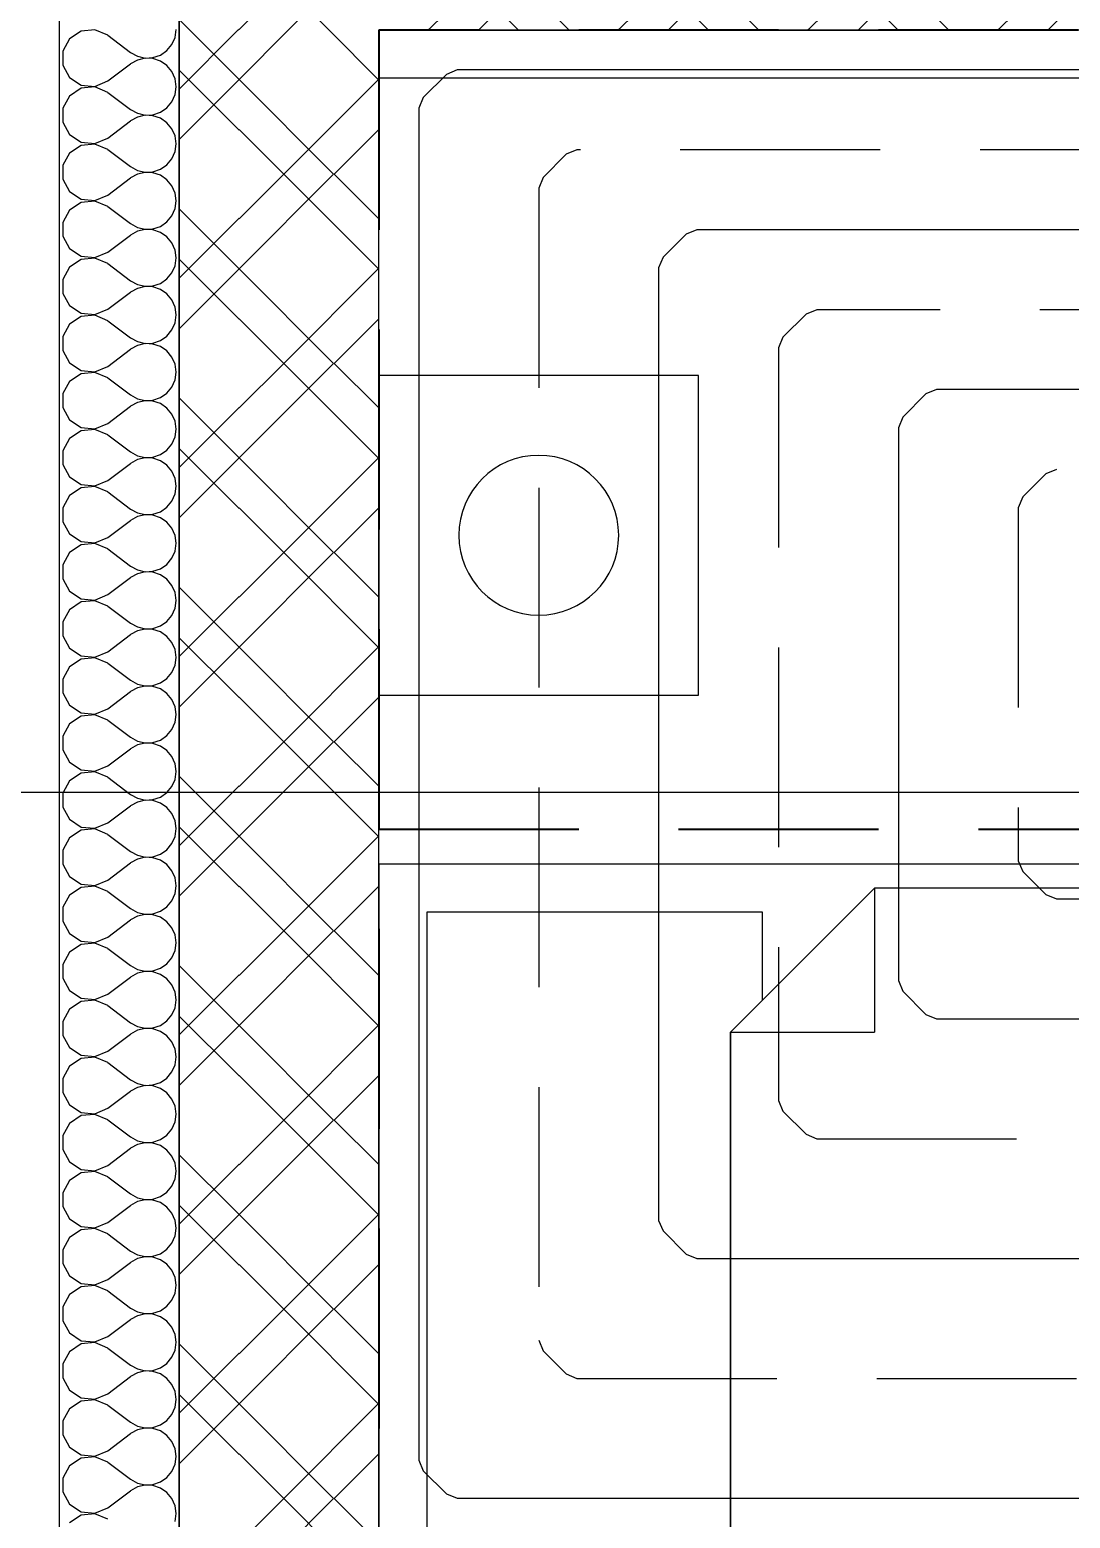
# Model space of a CAD drawing. Header units: millimetres. Extents: x 1046 to 74297, y -4150 to 54562.
# Drawn here: x 11103 to 12405, y 8792 to 10655 of the extents above; entities that cross this region are included whole.
import ezdxf

# ---------------------------------------------------------------- set-up
doc = ezdxf.new("R2010")
doc.units = ezdxf.units.MM
doc.linetypes.add('DASH', pattern=[75, 50, -25])
for name, color, linetype in [('Interiér - nábytok', 252, 'Continuous'), ('Konstrukce – Dělicí čáry vrstev', 252, 'Continuous'), ('Konštrukcie - vodorovné nosné', 252, 'Continuous'), ('Konštrukcie - zvislé nosné', 252, 'Continuous'), ('OKRAJOV__DILAT_CIA_PDL', 2, 'Continuous'), ('OKRAJOV__Z_NY_', 7, 'Continuous'), ('PODLAHOVKA', 7, 'Continuous'), ('TABU_KY', 7, 'Continuous'), ('Výplně – Řezové', 252, 'Continuous')]:
    doc.layers.add(name, color=color, linetype=linetype)

# ---------------------------------------------------------------- blocks, each defined once
blk = doc.blocks.new('Žaluzie 27[1]_1', base_point=(56248, 553547))
at = {"layer": 'Interiér - nábytok', "flags": 128}
blk.add_lwpolyline([(56248, 553547), (56248, 550547), (231498, 550547), (231498, 553547)], close=True, dxfattribs=at)
blk = doc.blocks.new('Deska_26_1', base_point=(43748, 187047))
at = {"layer": 'Konštrukcie - vodorovné nosné', "flags": 128}
blk.add_lwpolyline([(43748, 187047), (43748, 566047), (561248, 566047), (561248, 1028547), (831248, 1028547), (831248, 137047), (623748, 137047), (623748, 187047), (507824, 187047)], close=True, dxfattribs=at)
blk = doc.blocks.new('Rozložení postele 27[9]_1', base_point=(56248, 456342))
at = {"layer": 'Interiér - nábytok'}
for p, q in [((76248, 531928), (56248, 531928)), ((56248, 531928), (56248, 511928)), ((76248, 511928), (76248, 531928)), ((56248, 511928), (76248, 511928)), ((156248, 501342), (56248, 501342)), ((56248, 501342), (56248, 411342)), ((87248, 499842), (78248, 490842)), ((154748, 499842), (87248, 499842)), ((87248, 499842), (87248, 490842)), ((78248, 490842), (78248, 456342)), ((78248, 490842), (87248, 490842))]:
    blk.add_line(p, q, dxfattribs=at)
at = {"layer": 'Interiér - nábytok', "flags": 128}
blk.add_lwpolyline([(66248, 526928, 1), (66248, 516928, 1)], format="xyb", close=True, dxfattribs=at)
blk.add_lwpolyline([(78248, 490842), (80248, 492842), (80248, 498342), (59248, 498342), (59248, 459342), (78248, 459342)], close=True, dxfattribs=at)
blk = doc.blocks.new('*X289')
at = {"layer": 'Výplně – Řezové'}
for p, q in [((44208, 573315), (43748, 573068)), ((45078, 573315), (44208, 573315)), ((45844, 572904), (45078, 573315)), ((46326, 572179), (45844, 572904)), ((47013, 572904), (46531, 572179)), ((47779, 573315), (47013, 572904)), ((48649, 573315), (47779, 573315)), ((49416, 572904), (48649, 573315)), ((49897, 572179), (49416, 572904)), ((50584, 572904), (50103, 572179)), ((51351, 573315), (50584, 572904)), ((52221, 573315), (51351, 573315)), ((52987, 572904), (52221, 573315)), ((53469, 572179), (52987, 572904)), ((54156, 572904), (53674, 572179)), ((54922, 573315), (54156, 572904)), ((55792, 573315), (54922, 573315)), ((56559, 572904), (55792, 573315)), ((57040, 572179), (56559, 572904)), ((57727, 572904), (57245, 572179)), ((58494, 573315), (57727, 572904)), ((59363, 573315), (58494, 573315)), ((60130, 572904), (59363, 573315)), ((60612, 572179), (60130, 572904)), ((61298, 572904), (60817, 572179)), ((62065, 573315), (61298, 572904)), ((62935, 573315), (62065, 573315)), ((63702, 572904), (62935, 573315)), ((64183, 572179), (63702, 572904)), ((64870, 572904), (64388, 572179)), ((65637, 573315), (64870, 572904)), ((66506, 573315), (65637, 573315)), ((67273, 572904), (66506, 573315)), ((67755, 572179), (67273, 572904)), ((68441, 572904), (67960, 572179)), ((69208, 573315), (68441, 572904)), ((70078, 573315), (69208, 573315)), ((70844, 572904), (70078, 573315)), ((71326, 572179), (70844, 572904)), ((72013, 572904), (71531, 572179)), ((72779, 573315), (72013, 572904)), ((73649, 573315), (72779, 573315)), ((74416, 572904), (73649, 573315)), ((74897, 572179), (74416, 572904)), ((75584, 572904), (75103, 572179)), ((76351, 573315), (75584, 572904)), ((77221, 573315), (76351, 573315)), ((77987, 572904), (77221, 573315)), ((78469, 572179), (77987, 572904)), ((79156, 572904), (78674, 572179)), ((79922, 573315), (79156, 572904)), ((80792, 573315), (79922, 573315)), ((81559, 572904), (80792, 573315)), ((82040, 572179), (81559, 572904)), ((82727, 572904), (82245, 572179)), ((83494, 573315), (82727, 572904)), ((84363, 573315), (83494, 573315)), ((85130, 572904), (84363, 573315)), ((85612, 572179), (85130, 572904)), ((86298, 572904), (85817, 572179)), ((87065, 573315), (86298, 572904)), ((87935, 573315), (87065, 573315)), ((88702, 572904), (87935, 573315)), ((89183, 572179), (88702, 572904)), ((89870, 572904), (89388, 572179)), ((90637, 573315), (89870, 572904)), ((91506, 573315), (90637, 573315)), ((92273, 572904), (91506, 573315)), ((92755, 572179), (92273, 572904)), ((93441, 572904), (92960, 572179)), ((94208, 573315), (93441, 572904)), ((95078, 573315), (94208, 573315)), ((95844, 572904), (95078, 573315)), ((96326, 572179), (95844, 572904)), ((97013, 572904), (96531, 572179)), ((97779, 573315), (97013, 572904)), ((98649, 573315), (97779, 573315)), ((99416, 572904), (98649, 573315)), ((99498, 572780), (99416, 572904)), ((46408, 571313), (46326, 572179)), ((46531, 572179), (46449, 571313)), ((49980, 571313), (49897, 572179)), ((50103, 572179), (50020, 571313)), ((53551, 571313), (53469, 572179)), ((53674, 572179), (53592, 571313)), ((57122, 571313), (57040, 572179)), ((57245, 572179), (57163, 571313)), ((60694, 571313), (60612, 572179)), ((60817, 572179), (60735, 571313)), ((64265, 571313), (64183, 572179)), ((64388, 572179), (64306, 571313)), ((67837, 571313), (67755, 572179)), ((67960, 572179), (67878, 571313)), ((71408, 571313), (71326, 572179)), ((71531, 572179), (71449, 571313)), ((74980, 571313), (74897, 572179)), ((75103, 572179), (75020, 571313)), ((78551, 571313), (78469, 572179)), ((78674, 572179), (78592, 571313)), ((82122, 571313), (82040, 572179)), ((82245, 572179), (82163, 571313)), ((85694, 571313), (85612, 572179)), ((85817, 572179), (85735, 571313)), ((89265, 571313), (89183, 572179)), ((89388, 572179), (89306, 571313)), ((92837, 571313), (92755, 572179)), ((92960, 572179), (92878, 571313)), ((96408, 571313), (96326, 572179)), ((96531, 572179), (96449, 571313)), ((46071, 570511), (46408, 571313)), ((46449, 571313), (46786, 570511)), ((49643, 570511), (49980, 571313)), ((50020, 571313), (50357, 570511)), ((53214, 570511), (53551, 571313)), ((53592, 571313), (53929, 570511)), ((56786, 570511), (57122, 571313)), ((57163, 571313), (57500, 570511)), ((60357, 570511), (60694, 571313)), ((60735, 571313), (61071, 570511)), ((63929, 570511), (64265, 571313)), ((64306, 571313), (64643, 570511)), ((67500, 570511), (67837, 571313)), ((67878, 571313), (68214, 570511)), ((71071, 570511), (71408, 571313)), ((71449, 571313), (71786, 570511)), ((74643, 570511), (74980, 571313)), ((75020, 571313), (75357, 570511)), ((78214, 570511), (78551, 571313)), ((78592, 571313), (78929, 570511)), ((81786, 570511), (82122, 571313)), ((82163, 571313), (82500, 570511)), ((85357, 570511), (85694, 571313)), ((85735, 571313), (86071, 570511)), ((88929, 570511), (89265, 571313)), ((89306, 571313), (89643, 570511)), ((92500, 570511), (92837, 571313)), ((92878, 571313), (93214, 570511)), ((96071, 570511), (96408, 571313)), ((96449, 571313), (96786, 570511)), ((46071, 570511), (45000, 569083)), ((46786, 570511), (47857, 569083)), ((49643, 570511), (48571, 569083)), ((50357, 570511), (51429, 569083)), ((53214, 570511), (52143, 569083)), ((53929, 570511), (55000, 569083)), ((56786, 570511), (55714, 569083)), ((57500, 570511), (58571, 569083)), ((60357, 570511), (59286, 569083)), ((61071, 570511), (62143, 569083)), ((63929, 570511), (62857, 569083)), ((64643, 570511), (65714, 569083)), ((67500, 570511), (66429, 569083)), ((68214, 570511), (69286, 569083)), ((71071, 570511), (70000, 569083)), ((71786, 570511), (72857, 569083)), ((74643, 570511), (73571, 569083)), ((75357, 570511), (76429, 569083)), ((78214, 570511), (77143, 569083)), ((78929, 570511), (80000, 569083)), ((81786, 570511), (80714, 569083)), ((82500, 570511), (83571, 569083)), ((85357, 570511), (84286, 569083)), ((86071, 570511), (87143, 569083)), ((88929, 570511), (87857, 569083)), ((89643, 570511), (90714, 569083)), ((92500, 570511), (91429, 569083)), ((93214, 570511), (94286, 569083)), ((96071, 570511), (95000, 569083)), ((96786, 570511), (97857, 569083)), ((99498, 570318), (98571, 569083)), ((43748, 569799), (44286, 569083)), ((44524, 568651), (44286, 569083)), ((45000, 569083), (44762, 568651)), ((48096, 568651), (47857, 569083)), ((48571, 569083), (48333, 568651)), ((51667, 568651), (51429, 569083)), ((52143, 569083), (51904, 568651)), ((55238, 568651), (55000, 569083)), ((55714, 569083), (55476, 568651)), ((58810, 568651), (58571, 569083)), ((59286, 569083), (59047, 568651)), ((62381, 568651), (62143, 569083)), ((62857, 569083), (62619, 568651)), ((65953, 568651), (65714, 569083)), ((66429, 569083), (66190, 568651)), ((69524, 568651), (69286, 569083)), ((70000, 569083), (69762, 568651)), ((73096, 568651), (72857, 569083)), ((73571, 569083), (73333, 568651)), ((76667, 568651), (76429, 569083)), ((77143, 569083), (76904, 568651)), ((80238, 568651), (80000, 569083)), ((80714, 569083), (80476, 568651)), ((83810, 568651), (83571, 569083)), ((84286, 569083), (84047, 568651)), ((87381, 568651), (87143, 569083)), ((87857, 569083), (87619, 568651)), ((90953, 568651), (90714, 569083)), ((91429, 569083), (91190, 568651)), ((94524, 568651), (94286, 569083)), ((95000, 569083), (94762, 568651)), ((98096, 568651), (97857, 569083)), ((98571, 569083), (98333, 568651)), ((44636, 568172), (44524, 568651)), ((44612, 567679), (44636, 568172)), ((44762, 568651), (44650, 568172)), ((44650, 568172), (44674, 567679)), ((48207, 568172), (48096, 568651)), ((48183, 567679), (48207, 568172)), ((48333, 568651), (48222, 568172)), ((48222, 568172), (48245, 567679)), ((51778, 568172), (51667, 568651)), ((51755, 567679), (51778, 568172)), ((51904, 568651), (51793, 568172)), ((51793, 568172), (51817, 567679)), ((55350, 568172), (55238, 568651)), ((55326, 567679), (55350, 568172)), ((55476, 568651), (55364, 568172)), ((55364, 568172), (55388, 567679)), ((58921, 568172), (58810, 568651)), ((58897, 567679), (58921, 568172)), ((59047, 568651), (58936, 568172)), ((58936, 568172), (58960, 567679)), ((62493, 568172), (62381, 568651)), ((62469, 567679), (62493, 568172)), ((62619, 568651), (62507, 568172)), ((62507, 568172), (62531, 567679)), ((66064, 568172), (65953, 568651)), ((66040, 567679), (66064, 568172)), ((66190, 568651), (66079, 568172)), ((66079, 568172), (66103, 567679)), ((69636, 568172), (69524, 568651)), ((69612, 567679), (69636, 568172)), ((69762, 568651), (69650, 568172)), ((69650, 568172), (69674, 567679)), ((73207, 568172), (73096, 568651)), ((73183, 567679), (73207, 568172)), ((73333, 568651), (73222, 568172)), ((73222, 568172), (73245, 567679)), ((76778, 568172), (76667, 568651)), ((76755, 567679), (76778, 568172)), ((76904, 568651), (76793, 568172)), ((76793, 568172), (76817, 567679)), ((80350, 568172), (80238, 568651)), ((80326, 567679), (80350, 568172)), ((80476, 568651), (80364, 568172)), ((80364, 568172), (80388, 567679)), ((83921, 568172), (83810, 568651)), ((83897, 567679), (83921, 568172)), ((84047, 568651), (83936, 568172)), ((83936, 568172), (83960, 567679)), ((87493, 568172), (87381, 568651)), ((87469, 567679), (87493, 568172)), ((87619, 568651), (87507, 568172)), ((87507, 568172), (87531, 567679)), ((91064, 568172), (90953, 568651)), ((91040, 567679), (91064, 568172)), ((91190, 568651), (91079, 568172)), ((91079, 568172), (91103, 567679)), ((94636, 568172), (94524, 568651)), ((94612, 567679), (94636, 568172)), ((94762, 568651), (94650, 568172)), ((94650, 568172), (94674, 567679)), ((98207, 568172), (98096, 568651)), ((98183, 567679), (98207, 568172)), ((98333, 568651), (98222, 568172)), ((98222, 568172), (98245, 567679)), ((44454, 567213), (44612, 567679)), ((44674, 567679), (44831, 567213)), ((48026, 567213), (48183, 567679)), ((48245, 567679), (48403, 567213)), ((51597, 567213), (51755, 567679)), ((51817, 567679), (51974, 567213)), ((55169, 567213), (55326, 567679)), ((55388, 567679), (55546, 567213)), ((58740, 567213), (58897, 567679)), ((58960, 567679), (59117, 567213)), ((62311, 567213), (62469, 567679)), ((62531, 567679), (62689, 567213)), ((65883, 567213), (66040, 567679)), ((66103, 567679), (66260, 567213)), ((69454, 567213), (69612, 567679)), ((69674, 567679), (69831, 567213)), ((73026, 567213), (73183, 567679)), ((73245, 567679), (73403, 567213)), ((76597, 567213), (76755, 567679)), ((76817, 567679), (76974, 567213)), ((80169, 567213), (80326, 567679)), ((80388, 567679), (80546, 567213)), ((83740, 567213), (83897, 567679)), ((83960, 567679), (84117, 567213)), ((87311, 567213), (87469, 567679)), ((87531, 567679), (87689, 567213)), ((90883, 567213), (91040, 567679)), ((91103, 567679), (91260, 567213)), ((94454, 567213), (94612, 567679)), ((94674, 567679), (94831, 567213)), ((98026, 567213), (98183, 567679)), ((98245, 567679), (98403, 567213)), ((43748, 566471), (43796, 566492)), ((43796, 566492), (44175, 566807)), ((44175, 566807), (44454, 567213)), ((44831, 567213), (45110, 566807)), ((45110, 566807), (45490, 566492)), ((45490, 566492), (45941, 566293)), ((45941, 566293), (46429, 566225)), ((46429, 566225), (46917, 566293)), ((46917, 566293), (47367, 566492)), ((47367, 566492), (47747, 566807)), ((47747, 566807), (48026, 567213)), ((48403, 567213), (48682, 566807)), ((48682, 566807), (49061, 566492)), ((49061, 566492), (49512, 566293)), ((49512, 566293), (50000, 566225)), ((50000, 566225), (50488, 566293)), ((50488, 566293), (50939, 566492)), ((50939, 566492), (51318, 566807)), ((51318, 566807), (51597, 567213)), ((51974, 567213), (52253, 566807)), ((52253, 566807), (52633, 566492)), ((52633, 566492), (53083, 566293)), ((53083, 566293), (53571, 566225)), ((53571, 566225), (54059, 566293)), ((54059, 566293), (54510, 566492)), ((54510, 566492), (54890, 566807)), ((54890, 566807), (55169, 567213)), ((55546, 567213), (55825, 566807)), ((55825, 566807), (56204, 566492)), ((56204, 566492), (56655, 566293)), ((56655, 566293), (57143, 566225)), ((57143, 566225), (57631, 566293)), ((57631, 566293), (58082, 566492)), ((58082, 566492), (58461, 566807)), ((58461, 566807), (58740, 567213)), ((59117, 567213), (59396, 566807)), ((59396, 566807), (59775, 566492)), ((59775, 566492), (60226, 566293)), ((60226, 566293), (60714, 566225)), ((60714, 566225), (61202, 566293)), ((61202, 566293), (61653, 566492)), ((61653, 566492), (62032, 566807)), ((62032, 566807), (62311, 567213)), ((62689, 567213), (62968, 566807)), ((62968, 566807), (63347, 566492)), ((63347, 566492), (63798, 566293)), ((63798, 566293), (64286, 566225)), ((64286, 566225), (64774, 566293)), ((64774, 566293), (65225, 566492)), ((65225, 566492), (65604, 566807)), ((65604, 566807), (65883, 567213)), ((66260, 567213), (66539, 566807)), ((66539, 566807), (66918, 566492)), ((66918, 566492), (67369, 566293)), ((67369, 566293), (67857, 566225)), ((67857, 566225), (68345, 566293)), ((68345, 566293), (68796, 566492)), ((68796, 566492), (69175, 566807)), ((69175, 566807), (69454, 567213)), ((69831, 567213), (70110, 566807)), ((70110, 566807), (70490, 566492)), ((70490, 566492), (70941, 566293)), ((70941, 566293), (71429, 566225)), ((71429, 566225), (71917, 566293)), ((71917, 566293), (72367, 566492)), ((72367, 566492), (72747, 566807)), ((72747, 566807), (73026, 567213)), ((73403, 567213), (73682, 566807)), ((73682, 566807), (74061, 566492)), ((74061, 566492), (74512, 566293)), ((74512, 566293), (75000, 566225)), ((75000, 566225), (75488, 566293)), ((75488, 566293), (75939, 566492)), ((75939, 566492), (76318, 566807)), ((76318, 566807), (76597, 567213)), ((76974, 567213), (77253, 566807)), ((77253, 566807), (77633, 566492)), ((77633, 566492), (78083, 566293)), ((78083, 566293), (78571, 566225)), ((78571, 566225), (79059, 566293)), ((79059, 566293), (79510, 566492)), ((79510, 566492), (79890, 566807)), ((79890, 566807), (80169, 567213)), ((80546, 567213), (80825, 566807)), ((80825, 566807), (81204, 566492)), ((81204, 566492), (81655, 566293)), ((81655, 566293), (82143, 566225)), ((82143, 566225), (82631, 566293)), ((82631, 566293), (83082, 566492)), ((83082, 566492), (83461, 566807)), ((83461, 566807), (83740, 567213)), ((84117, 567213), (84396, 566807)), ((84396, 566807), (84775, 566492)), ((84775, 566492), (85226, 566293)), ((85226, 566293), (85714, 566225)), ((85714, 566225), (86202, 566293)), ((86202, 566293), (86653, 566492)), ((86653, 566492), (87032, 566807)), ((87032, 566807), (87311, 567213)), ((87689, 567213), (87968, 566807)), ((87968, 566807), (88347, 566492)), ((88347, 566492), (88798, 566293)), ((88798, 566293), (89286, 566225)), ((89286, 566225), (89774, 566293)), ((89774, 566293), (90225, 566492)), ((90225, 566492), (90604, 566807)), ((90604, 566807), (90883, 567213)), ((91260, 567213), (91539, 566807)), ((91539, 566807), (91918, 566492)), ((91918, 566492), (92369, 566293)), ((92369, 566293), (92857, 566225)), ((92857, 566225), (93345, 566293)), ((93345, 566293), (93796, 566492)), ((93796, 566492), (94175, 566807)), ((94175, 566807), (94454, 567213)), ((94831, 567213), (95110, 566807)), ((95110, 566807), (95490, 566492)), ((95490, 566492), (95941, 566293)), ((95941, 566293), (96429, 566225)), ((96429, 566225), (96917, 566293)), ((96917, 566293), (97367, 566492)), ((97367, 566492), (97747, 566807)), ((97747, 566807), (98026, 567213)), ((98403, 567213), (98682, 566807)), ((98682, 566807), (99061, 566492)), ((99061, 566492), (99498, 566300))]:
    blk.add_line(p, q, dxfattribs=at)
blk = doc.blocks.new('*X290')
at = {"layer": 'Výplně – Řezové'}
for p, q in [((56248, 562317), (59375, 565444)), ((56248, 565408), (59375, 562281)), ((59375, 565406), (60016, 566047)), ((59375, 562281), (63141, 566047)), ((62169, 556362), (71250, 565444)), ((64322, 566047), (71250, 559119)), ((67484, 566047), (71250, 562281)), ((71250, 565406), (71891, 566047)), ((71250, 562281), (75016, 566047)), ((74044, 556362), (83125, 565444)), ((76197, 566047), (83125, 559119)), ((79359, 566047), (83125, 562281)), ((83125, 565406), (83766, 566047)), ((83125, 562281), (86891, 566047)), ((85919, 556362), (95000, 565444)), ((88072, 566047), (95000, 559119)), ((91234, 566047), (95000, 562281)), ((95000, 565406), (95641, 566047)), ((95000, 562281), (98766, 566047)), ((56248, 559154), (59375, 562281)), ((56248, 562246), (59375, 559119)), ((59375, 562281), (65294, 556362)), ((65331, 556362), (71250, 562281)), ((71250, 562281), (77169, 556362)), ((77206, 556362), (83125, 562281)), ((83125, 562281), (89044, 556362)), ((89081, 556362), (95000, 562281)), ((95000, 562281), (99498, 557783)), ((59375, 559156), (62169, 556362)), ((71250, 559156), (74044, 556362)), ((83125, 559156), (85919, 556362)), ((95000, 559156), (97794, 556362)), ((97794, 556362), (99498, 558067)), ((59375, 553569), (62169, 556362)), ((62169, 556362), (64984, 553547)), ((62478, 553547), (65294, 556362)), ((65331, 556362), (68147, 553547)), ((71250, 553569), (74044, 556362)), ((74044, 556362), (76859, 553547)), ((74353, 553547), (77169, 556362)), ((77206, 556362), (80022, 553547)), ((83125, 553569), (85919, 556362)), ((85919, 556362), (88734, 553547)), ((86228, 553547), (89044, 556362)), ((89081, 556362), (91897, 553547)), ((95000, 553569), (97794, 556362)), ((97794, 556362), (99498, 554658)), ((98103, 553547), (99498, 554942)), ((56248, 553571), (56272, 553547)), ((59316, 553547), (59375, 553606)), ((71191, 553547), (71250, 553606)), ((83066, 553547), (83125, 553606)), ((94941, 553547), (95000, 553606))]:
    blk.add_line(p, q, dxfattribs=at)
blk = doc.blocks.new('Zeď_32_1', base_point=(99498, 553547))
at = {"layer": 'Konstrukce – Dělicí čáry vrstev'}
for p, q in [((56248, 566047), (43748, 566047)), ((99498, 566047), (56248, 566047))]:
    blk.add_line(p, q, dxfattribs=at)
at = {"layer": 'Konštrukcie - zvislé nosné', "flags": 128}
for points in [[(99498, 573547), (43748, 573547)], [(56248, 553547), (99498, 553547)]]:
    blk.add_lwpolyline(points, dxfattribs=at)
at = {"layer": 'Konštrukcie - zvislé nosné'}
for name in ['*X289', '*X290']:
    blk.add_blockref(name, (0, 0), dxfattribs=at)
blk = doc.blocks.new('*X214')
at = {"layer": 'Výplně – Řezové'}
for p, q in [((37616, 553469), (36891, 552987)), ((38482, 553551), (37616, 553469)), ((39284, 553214), (38482, 553551)), ((43502, 553083), (43570, 553571)), ((36891, 552987), (36480, 552221)), ((39284, 553214), (40712, 552143)), ((42988, 552253), (43303, 552633)), ((43303, 552633), (43502, 553083)), ((36480, 552221), (36480, 551351)), ((39284, 550357), (40712, 551429)), ((40712, 552143), (41144, 551904)), ((41144, 551667), (40712, 551429)), ((41144, 551904), (41623, 551793)), ((41623, 551778), (41144, 551667)), ((41623, 551793), (42116, 551817)), ((42116, 551755), (41623, 551778)), ((42116, 551817), (42582, 551974)), ((42582, 551597), (42116, 551755)), ((42582, 551974), (42988, 552253)), ((42988, 551318), (42582, 551597)), ((36480, 551351), (36891, 550584)), ((36891, 550584), (37616, 550103)), ((43303, 550939), (42988, 551318)), ((43502, 550488), (43303, 550939)), ((43570, 550000), (43502, 550488)), ((37616, 549897), (36891, 549416)), ((37616, 550103), (38482, 550020)), ((38482, 549980), (37616, 549897)), ((38482, 550020), (39284, 550357)), ((39284, 549643), (38482, 549980)), ((39284, 549643), (40712, 548571)), ((43502, 549512), (43570, 550000)), ((36891, 549416), (36480, 548649)), ((36480, 548649), (36480, 547779)), ((42582, 548403), (42988, 548682)), ((42988, 548682), (43303, 549061)), ((43303, 549061), (43502, 549512)), ((36480, 547779), (36891, 547013)), ((39284, 546786), (40712, 547857)), ((40712, 548571), (41144, 548333)), ((41144, 548096), (40712, 547857)), ((41144, 548333), (41623, 548222)), ((41623, 548207), (41144, 548096)), ((41623, 548222), (42116, 548245)), ((42116, 548183), (41623, 548207)), ((42116, 548245), (42582, 548403)), ((42582, 548026), (42116, 548183)), ((42988, 547747), (42582, 548026)), ((43303, 547367), (42988, 547747)), ((36891, 547013), (37616, 546531)), ((38482, 546449), (39284, 546786)), ((43502, 546917), (43303, 547367)), ((43570, 546429), (43502, 546917)), ((36891, 545844), (36480, 545078)), ((37616, 546326), (36891, 545844)), ((37616, 546531), (38482, 546449)), ((38482, 546408), (37616, 546326)), ((39284, 546071), (38482, 546408)), ((39284, 546071), (40712, 545000)), ((43303, 545490), (43502, 545941)), ((43502, 545941), (43570, 546429)), ((36480, 545078), (36480, 544208)), ((40712, 545000), (41144, 544762)), ((42582, 544831), (42988, 545110)), ((42988, 545110), (43303, 545490)), ((36480, 544208), (36891, 543441)), ((39284, 543214), (40712, 544286)), ((41144, 544524), (40712, 544286)), ((41144, 544762), (41623, 544650)), ((41623, 544636), (41144, 544524)), ((41623, 544650), (42116, 544674)), ((42116, 544612), (41623, 544636)), ((42116, 544674), (42582, 544831)), ((42582, 544454), (42116, 544612)), ((42988, 544175), (42582, 544454)), ((43303, 543796), (42988, 544175)), ((36891, 543441), (37616, 542960)), ((38482, 542878), (39284, 543214)), ((43502, 543345), (43303, 543796)), ((43570, 542857), (43502, 543345)), ((36891, 542273), (36480, 541506)), ((37616, 542755), (36891, 542273)), ((37616, 542960), (38482, 542878)), ((38482, 542837), (37616, 542755)), ((39284, 542500), (38482, 542837)), ((39284, 542500), (40712, 541429)), ((43303, 541918), (43502, 542369)), ((43502, 542369), (43570, 542857)), ((36480, 541506), (36480, 540637)), ((40712, 541429), (41144, 541190)), ((41144, 541190), (41623, 541079)), ((42116, 541103), (42582, 541260)), ((42582, 541260), (42988, 541539)), ((42988, 541539), (43303, 541918)), ((36480, 540637), (36891, 539870)), ((39284, 539643), (40712, 540714)), ((41144, 540953), (40712, 540714)), ((41623, 541064), (41144, 540953)), ((41623, 541079), (42116, 541103)), ((42116, 541040), (41623, 541064)), ((42582, 540883), (42116, 541040)), ((42988, 540604), (42582, 540883)), ((43303, 540225), (42988, 540604)), ((43502, 539774), (43303, 540225)), ((36891, 539870), (37616, 539388)), ((37616, 539388), (38482, 539306)), ((38482, 539306), (39284, 539643)), ((43570, 539286), (43502, 539774)), ((43502, 538798), (43570, 539286)), ((36891, 538702), (36480, 537935)), ((37616, 539183), (36891, 538702)), ((38482, 539265), (37616, 539183)), ((39284, 538929), (38482, 539265)), ((39284, 538929), (40712, 537857)), ((42988, 537968), (43303, 538347)), ((43303, 538347), (43502, 538798)), ((36480, 537935), (36480, 537065)), ((40712, 537857), (41144, 537619)), ((41144, 537619), (41623, 537507)), ((41623, 537493), (41144, 537381)), ((41623, 537507), (42116, 537531)), ((42116, 537469), (41623, 537493)), ((42116, 537531), (42582, 537689)), ((42582, 537311), (42116, 537469)), ((42582, 537689), (42988, 537968)), ((36480, 537065), (36891, 536298)), ((39284, 536071), (40712, 537143)), ((41144, 537381), (40712, 537143)), ((42988, 537032), (42582, 537311)), ((43303, 536653), (42988, 537032)), ((43502, 536202), (43303, 536653)), ((36891, 536298), (37616, 535817)), ((37616, 535612), (36891, 535130)), ((37616, 535817), (38482, 535735)), ((38482, 535694), (37616, 535612)), ((38482, 535735), (39284, 536071)), ((39284, 535357), (38482, 535694)), ((43570, 535714), (43502, 536202)), ((43502, 535226), (43570, 535714)), ((36891, 535130), (36480, 534363)), ((39284, 535357), (40712, 534286)), ((42988, 534396), (43303, 534775)), ((43303, 534775), (43502, 535226)), ((36480, 534363), (36480, 533494)), ((40712, 534286), (41144, 534047)), ((41144, 533810), (40712, 533571)), ((41144, 534047), (41623, 533936)), ((41623, 533921), (41144, 533810)), ((41623, 533936), (42116, 533960)), ((42116, 533897), (41623, 533921)), ((42116, 533960), (42582, 534117)), ((42582, 533740), (42116, 533897)), ((42582, 534117), (42988, 534396)), ((42988, 533461), (42582, 533740)), ((36480, 533494), (36891, 532727)), ((39284, 532500), (40712, 533571)), ((43303, 533082), (42988, 533461)), ((43502, 532631), (43303, 533082)), ((36891, 532727), (37616, 532245)), ((37616, 532040), (36891, 531559)), ((37616, 532245), (38482, 532163)), ((38482, 532122), (37616, 532040)), ((38482, 532163), (39284, 532500)), ((39284, 531786), (38482, 532122)), ((43570, 532143), (43502, 532631)), ((43502, 531655), (43570, 532143)), ((36891, 531559), (36480, 530792)), ((39284, 531786), (40712, 530714)), ((42988, 530825), (43303, 531204)), ((43303, 531204), (43502, 531655)), ((36480, 530792), (36480, 529922)), ((39284, 528929), (40712, 530000)), ((40712, 530714), (41144, 530476)), ((41144, 530238), (40712, 530000)), ((41144, 530476), (41623, 530364)), ((41623, 530350), (41144, 530238)), ((41623, 530364), (42116, 530388)), ((42116, 530326), (41623, 530350)), ((42116, 530388), (42582, 530546)), ((42582, 530169), (42116, 530326)), ((42582, 530546), (42988, 530825)), ((42988, 529890), (42582, 530169)), ((36480, 529922), (36891, 529156)), ((36891, 529156), (37616, 528674)), ((43303, 529510), (42988, 529890)), ((43502, 529059), (43303, 529510)), ((43570, 528571), (43502, 529059)), ((37616, 528469), (36891, 527987)), ((37616, 528674), (38482, 528592)), ((38482, 528551), (37616, 528469)), ((38482, 528592), (39284, 528929)), ((39284, 528214), (38482, 528551)), ((39284, 528214), (40712, 527143)), ((43502, 528083), (43570, 528571)), ((36891, 527987), (36480, 527221)), ((36480, 527221), (36480, 526351)), ((42582, 526974), (42988, 527253)), ((42988, 527253), (43303, 527633)), ((43303, 527633), (43502, 528083)), ((36480, 526351), (36891, 525584)), ((39284, 525357), (40712, 526429)), ((40712, 527143), (41144, 526904)), ((41144, 526667), (40712, 526429)), ((41144, 526904), (41623, 526793)), ((41623, 526778), (41144, 526667)), ((41623, 526793), (42116, 526817)), ((42116, 526755), (41623, 526778)), ((42116, 526817), (42582, 526974)), ((42582, 526597), (42116, 526755)), ((42988, 526318), (42582, 526597)), ((43303, 525939), (42988, 526318)), ((36891, 525584), (37616, 525103)), ((38482, 525020), (39284, 525357)), ((43502, 525488), (43303, 525939)), ((43570, 525000), (43502, 525488)), ((36891, 524416), (36480, 523649)), ((37616, 524897), (36891, 524416)), ((37616, 525103), (38482, 525020)), ((38482, 524980), (37616, 524897)), ((39284, 524643), (38482, 524980)), ((39284, 524643), (40712, 523571)), ((43303, 524061), (43502, 524512)), ((43502, 524512), (43570, 525000)), ((36480, 523649), (36480, 522779)), ((40712, 523571), (41144, 523333)), ((42582, 523403), (42988, 523682)), ((42988, 523682), (43303, 524061)), ((36480, 522779), (36891, 522013)), ((39284, 521786), (40712, 522857)), ((41144, 523096), (40712, 522857)), ((41144, 523333), (41623, 523222)), ((41623, 523207), (41144, 523096)), ((41623, 523222), (42116, 523245)), ((42116, 523183), (41623, 523207)), ((42116, 523245), (42582, 523403)), ((42582, 523026), (42116, 523183)), ((42988, 522747), (42582, 523026)), ((43303, 522367), (42988, 522747)), ((36891, 522013), (37616, 521531)), ((38482, 521449), (39284, 521786)), ((43502, 521917), (43303, 522367)), ((43570, 521429), (43502, 521917)), ((36891, 520844), (36480, 520078)), ((37616, 521326), (36891, 520844)), ((37616, 521531), (38482, 521449)), ((38482, 521408), (37616, 521326)), ((39284, 521071), (38482, 521408)), ((39284, 521071), (40712, 520000)), ((43303, 520490), (43502, 520941)), ((43502, 520941), (43570, 521429)), ((36480, 520078), (36480, 519208)), ((40712, 520000), (41144, 519762)), ((41144, 519762), (41623, 519650)), ((42116, 519674), (42582, 519831)), ((42582, 519831), (42988, 520110)), ((42988, 520110), (43303, 520490)), ((36480, 519208), (36891, 518441)), ((39284, 518214), (40712, 519286)), ((41144, 519524), (40712, 519286)), ((41623, 519636), (41144, 519524)), ((41623, 519650), (42116, 519674)), ((42116, 519612), (41623, 519636)), ((42582, 519454), (42116, 519612)), ((42988, 519175), (42582, 519454)), ((43303, 518796), (42988, 519175)), ((43502, 518345), (43303, 518796)), ((36891, 518441), (37616, 517960)), ((37616, 517960), (38482, 517878)), ((38482, 517878), (39284, 518214)), ((43570, 517857), (43502, 518345)), ((43502, 517369), (43570, 517857)), ((36891, 517273), (36480, 516506)), ((37616, 517755), (36891, 517273)), ((38482, 517837), (37616, 517755)), ((39284, 517500), (38482, 517837)), ((39284, 517500), (40712, 516429)), ((43303, 516918), (43502, 517369)), ((36480, 516506), (36480, 515637)), ((40712, 516429), (41144, 516190)), ((41144, 516190), (41623, 516079)), ((41623, 516064), (41144, 515953)), ((41623, 516079), (42116, 516103)), ((42116, 516040), (41623, 516064)), ((42116, 516103), (42582, 516260)), ((42582, 515883), (42116, 516040)), ((42582, 516260), (42988, 516539)), ((42988, 516539), (43303, 516918)), ((36480, 515637), (36891, 514870)), ((39284, 514643), (40712, 515714)), ((41144, 515953), (40712, 515714)), ((42988, 515604), (42582, 515883)), ((43303, 515225), (42988, 515604)), ((43502, 514774), (43303, 515225)), ((36891, 514870), (37616, 514388)), ((37616, 514183), (36891, 513702)), ((37616, 514388), (38482, 514306)), ((38482, 514265), (37616, 514183)), ((38482, 514306), (39284, 514643)), ((39284, 513929), (38482, 514265)), ((43570, 514286), (43502, 514774)), ((43502, 513798), (43570, 514286)), ((36891, 513702), (36480, 512935)), ((39284, 513929), (40712, 512857)), ((42988, 512968), (43303, 513347)), ((43303, 513347), (43502, 513798)), ((36480, 512935), (36480, 512065)), ((40712, 512857), (41144, 512619)), ((41144, 512381), (40712, 512143)), ((41144, 512619), (41623, 512507)), ((41623, 512493), (41144, 512381)), ((41623, 512507), (42116, 512531)), ((42116, 512469), (41623, 512493)), ((42116, 512531), (42582, 512689)), ((42582, 512311), (42116, 512469)), ((42582, 512689), (42988, 512968)), ((42988, 512032), (42582, 512311)), ((36480, 512065), (36891, 511298)), ((39284, 511071), (40712, 512143)), ((43303, 511653), (42988, 512032)), ((43502, 511202), (43303, 511653)), ((36891, 511298), (37616, 510817)), ((37616, 510612), (36891, 510130)), ((37616, 510817), (38482, 510735)), ((38482, 510694), (37616, 510612)), ((38482, 510735), (39284, 511071)), ((39284, 510357), (38482, 510694)), ((43570, 510714), (43502, 511202)), ((43502, 510226), (43570, 510714)), ((36891, 510130), (36480, 509363)), ((39284, 510357), (40712, 509286)), ((42988, 509396), (43303, 509775)), ((43303, 509775), (43502, 510226)), ((36480, 509363), (36480, 508494)), ((39284, 507500), (40712, 508571)), ((40712, 509286), (41144, 509047)), ((41144, 508810), (40712, 508571)), ((41144, 509047), (41623, 508936)), ((41623, 508921), (41144, 508810)), ((41623, 508936), (42116, 508960)), ((42116, 508897), (41623, 508921)), ((42116, 508960), (42582, 509117)), ((42582, 508740), (42116, 508897)), ((42582, 509117), (42988, 509396)), ((42988, 508461), (42582, 508740)), ((36480, 508494), (36891, 507727)), ((36891, 507727), (37616, 507245)), ((43303, 508082), (42988, 508461)), ((43502, 507631), (43303, 508082)), ((43570, 507143), (43502, 507631)), ((37616, 507040), (36891, 506559)), ((37616, 507245), (38482, 507163)), ((38482, 507122), (37616, 507040)), ((38482, 507163), (39284, 507500)), ((39284, 506786), (38482, 507122)), ((39284, 506786), (40712, 505714)), ((43502, 506655), (43570, 507143)), ((36891, 506559), (36480, 505792)), ((36480, 505792), (36480, 504922)), ((42582, 505546), (42988, 505825)), ((42988, 505825), (43303, 506204)), ((43303, 506204), (43502, 506655)), ((36480, 504922), (36891, 504156)), ((39284, 503929), (40712, 505000)), ((40712, 505714), (41144, 505476)), ((41144, 505238), (40712, 505000)), ((41144, 505476), (41623, 505364)), ((41623, 505350), (41144, 505238)), ((41623, 505364), (42116, 505388)), ((42116, 505326), (41623, 505350)), ((42116, 505388), (42582, 505546)), ((42582, 505169), (42116, 505326)), ((42988, 504890), (42582, 505169)), ((43303, 504510), (42988, 504890)), ((36891, 504156), (37616, 503674)), ((38482, 503592), (39284, 503929)), ((43502, 504059), (43303, 504510)), ((43570, 503571), (43502, 504059)), ((36891, 502987), (36480, 502221)), ((37616, 503469), (36891, 502987)), ((37616, 503674), (38482, 503592)), ((38482, 503551), (37616, 503469)), ((39284, 503214), (38482, 503551)), ((39284, 503214), (40712, 502143)), ((43303, 502633), (43502, 503083)), ((43502, 503083), (43570, 503571)), ((36480, 502221), (36480, 501351)), ((40712, 502143), (41144, 501904)), ((42582, 501974), (42988, 502253)), ((42988, 502253), (43303, 502633)), ((36480, 501351), (36891, 500584)), ((39284, 500357), (40712, 501429)), ((41144, 501667), (40712, 501429)), ((41144, 501904), (41623, 501793)), ((41623, 501778), (41144, 501667)), ((41623, 501793), (42116, 501817)), ((42116, 501755), (41623, 501778)), ((42116, 501817), (42582, 501974)), ((42582, 501597), (42116, 501755)), ((42988, 501318), (42582, 501597)), ((43303, 500939), (42988, 501318)), ((36891, 500584), (37616, 500103)), ((38482, 500020), (39284, 500357)), ((43502, 500488), (43303, 500939)), ((43570, 500000), (43502, 500488)), ((36891, 499416), (36480, 498649)), ((37616, 499897), (36891, 499416)), ((37616, 500103), (38482, 500020)), ((38482, 499980), (37616, 499897)), ((39284, 499643), (38482, 499980)), ((39284, 499643), (40712, 498571)), ((43303, 499061), (43502, 499512)), ((43502, 499512), (43570, 500000)), ((36480, 498649), (36480, 497779)), ((40712, 498571), (41144, 498333)), ((41144, 498333), (41623, 498222)), ((42116, 498245), (42582, 498403)), ((42582, 498403), (42988, 498682)), ((42988, 498682), (43303, 499061)), ((36480, 497779), (36891, 497013)), ((39284, 496786), (40712, 497857)), ((41144, 498096), (40712, 497857)), ((41623, 498207), (41144, 498096)), ((41623, 498222), (42116, 498245)), ((42116, 498183), (41623, 498207)), ((42582, 498026), (42116, 498183)), ((42988, 497747), (42582, 498026)), ((43303, 497367), (42988, 497747)), ((43502, 496917), (43303, 497367)), ((36891, 497013), (37616, 496531)), ((37616, 496531), (38482, 496449)), ((38482, 496449), (39284, 496786)), ((43570, 496429), (43502, 496917)), ((36891, 495844), (36480, 495078)), ((37616, 496326), (36891, 495844)), ((38482, 496408), (37616, 496326)), ((39284, 496071), (38482, 496408)), ((39284, 496071), (40712, 495000)), ((43303, 495490), (43502, 495941)), ((43502, 495941), (43570, 496429)), ((36480, 495078), (36480, 494208)), ((40712, 495000), (41144, 494762)), ((41144, 494762), (41623, 494650)), ((41623, 494636), (41144, 494524)), ((41623, 494650), (42116, 494674)), ((42116, 494612), (41623, 494636)), ((42116, 494674), (42582, 494831)), ((42582, 494454), (42116, 494612)), ((42582, 494831), (42988, 495110)), ((42988, 495110), (43303, 495490)), ((36480, 494208), (36891, 493441)), ((39284, 493214), (40712, 494286)), ((41144, 494524), (40712, 494286)), ((42988, 494175), (42582, 494454)), ((43303, 493796), (42988, 494175)), ((43502, 493345), (43303, 493796)), ((36891, 493441), (37616, 492960)), ((37616, 492755), (36891, 492273)), ((37616, 492960), (38482, 492878)), ((38482, 492837), (37616, 492755)), ((38482, 492878), (39284, 493214)), ((39284, 492500), (38482, 492837)), ((43570, 492857), (43502, 493345)), ((43502, 492369), (43570, 492857)), ((36891, 492273), (36480, 491506)), ((39284, 492500), (40712, 491429)), ((42988, 491539), (43303, 491918)), ((43303, 491918), (43502, 492369)), ((36480, 491506), (36480, 490637)), ((40712, 491429), (41144, 491190)), ((41144, 490953), (40712, 490714)), ((41144, 491190), (41623, 491079)), ((41623, 491064), (41144, 490953)), ((41623, 491079), (42116, 491103)), ((42116, 491040), (41623, 491064)), ((42116, 491103), (42582, 491260)), ((42582, 490883), (42116, 491040)), ((42582, 491260), (42988, 491539)), ((42988, 490604), (42582, 490883)), ((36480, 490637), (36891, 489870)), ((39284, 489643), (40712, 490714)), ((43303, 490225), (42988, 490604)), ((43502, 489774), (43303, 490225)), ((36891, 489870), (37616, 489388)), ((37616, 489183), (36891, 488702)), ((37616, 489388), (38482, 489306)), ((38482, 489265), (37616, 489183)), ((38482, 489306), (39284, 489643)), ((39284, 488929), (38482, 489265)), ((43570, 489286), (43502, 489774)), ((43502, 488798), (43570, 489286)), ((36891, 488702), (36480, 487935)), ((39284, 488929), (40712, 487857)), ((42988, 487968), (43303, 488347)), ((43303, 488347), (43502, 488798)), ((36480, 487935), (36480, 487065)), ((39284, 486071), (40712, 487143)), ((40712, 487857), (41144, 487619)), ((41144, 487381), (40712, 487143)), ((41144, 487619), (41623, 487507)), ((41623, 487493), (41144, 487381)), ((41623, 487507), (42116, 487531)), ((42116, 487469), (41623, 487493)), ((42116, 487531), (42582, 487689)), ((42582, 487311), (42116, 487469)), ((42582, 487689), (42988, 487968)), ((42988, 487032), (42582, 487311)), ((36480, 487065), (36891, 486298)), ((36891, 486298), (37616, 485817)), ((43303, 486653), (42988, 487032)), ((43502, 486202), (43303, 486653)), ((43570, 485714), (43502, 486202)), ((37616, 485612), (36891, 485130)), ((37616, 485817), (38482, 485735)), ((38482, 485694), (37616, 485612)), ((38482, 485735), (39284, 486071)), ((39284, 485357), (38482, 485694)), ((39284, 485357), (40712, 484286)), ((43502, 485226), (43570, 485714)), ((36891, 485130), (36480, 484363)), ((36480, 484363), (36480, 483494)), ((42582, 484117), (42988, 484396)), ((42988, 484396), (43303, 484775)), ((43303, 484775), (43502, 485226)), ((36480, 483494), (36891, 482727)), ((39284, 482500), (40712, 483571)), ((40712, 484286), (41144, 484047)), ((41144, 483810), (40712, 483571)), ((41144, 484047), (41623, 483936)), ((41623, 483921), (41144, 483810)), ((41623, 483936), (42116, 483960)), ((42116, 483897), (41623, 483921)), ((42116, 483960), (42582, 484117)), ((42582, 483740), (42116, 483897)), ((42988, 483461), (42582, 483740)), ((43303, 483082), (42988, 483461)), ((36891, 482727), (37616, 482245)), ((38482, 482163), (39284, 482500)), ((43502, 482631), (43303, 483082)), ((43570, 482143), (43502, 482631)), ((36891, 481559), (36480, 480792)), ((37616, 482040), (36891, 481559)), ((37616, 482245), (38482, 482163)), ((38482, 482122), (37616, 482040)), ((39284, 481786), (38482, 482122)), ((39284, 481786), (40712, 480714)), ((43303, 481204), (43502, 481655)), ((43502, 481655), (43570, 482143)), ((36480, 480792), (36480, 479922)), ((40712, 480714), (41144, 480476)), ((42582, 480546), (42988, 480825)), ((42988, 480825), (43303, 481204)), ((36480, 479922), (36891, 479156)), ((39284, 478929), (40712, 480000)), ((41144, 480238), (40712, 480000)), ((41144, 480476), (41623, 480364)), ((41623, 480350), (41144, 480238)), ((41623, 480364), (42116, 480388)), ((42116, 480326), (41623, 480350)), ((42116, 480388), (42582, 480546)), ((42582, 480169), (42116, 480326)), ((42988, 479890), (42582, 480169)), ((43303, 479510), (42988, 479890)), ((36891, 479156), (37616, 478674)), ((38482, 478592), (39284, 478929)), ((43502, 479059), (43303, 479510)), ((43570, 478571), (43502, 479059)), ((36891, 477987), (36480, 477221)), ((37616, 478469), (36891, 477987)), ((37616, 478674), (38482, 478592)), ((38482, 478551), (37616, 478469)), ((39284, 478214), (38482, 478551)), ((39284, 478214), (40712, 477143)), ((43303, 477633), (43502, 478083)), ((43502, 478083), (43570, 478571)), ((36480, 477221), (36480, 476351)), ((40712, 477143), (41144, 476904)), ((41144, 476904), (41623, 476793)), ((42116, 476817), (42582, 476974)), ((42582, 476974), (42988, 477253)), ((42988, 477253), (43303, 477633)), ((36480, 476351), (36891, 475584)), ((39284, 475357), (40712, 476429)), ((41144, 476667), (40712, 476429)), ((41623, 476778), (41144, 476667)), ((41623, 476793), (42116, 476817)), ((42116, 476755), (41623, 476778)), ((42582, 476597), (42116, 476755)), ((42988, 476318), (42582, 476597)), ((43303, 475939), (42988, 476318)), ((36891, 475584), (37616, 475103)), ((37616, 475103), (38482, 475020)), ((38482, 475020), (39284, 475357)), ((43502, 475488), (43303, 475939)), ((43570, 475000), (43502, 475488)), ((36891, 474416), (36480, 473649)), ((37616, 474897), (36891, 474416)), ((38482, 474980), (37616, 474897)), ((39284, 474643), (38482, 474980)), ((39284, 474643), (40712, 473571)), ((43303, 474061), (43502, 474512)), ((43502, 474512), (43570, 475000)), ((36480, 473649), (36480, 472779)), ((40712, 473571), (41144, 473333)), ((41144, 473333), (41623, 473222)), ((41623, 473207), (41144, 473096)), ((41623, 473222), (42116, 473245)), ((42116, 473183), (41623, 473207)), ((42116, 473245), (42582, 473403)), ((42582, 473026), (42116, 473183)), ((42582, 473403), (42988, 473682)), ((42988, 473682), (43303, 474061)), ((36480, 472779), (36891, 472013)), ((39284, 471786), (40712, 472857)), ((41144, 473096), (40712, 472857)), ((42988, 472747), (42582, 473026)), ((43303, 472367), (42988, 472747)), ((43502, 471917), (43303, 472367)), ((36891, 472013), (37616, 471531)), ((37616, 471326), (36891, 470844)), ((37616, 471531), (38482, 471449)), ((38482, 471408), (37616, 471326)), ((38482, 471449), (39284, 471786)), ((39284, 471071), (38482, 471408)), ((43570, 471429), (43502, 471917)), ((43502, 470941), (43570, 471429)), ((36891, 470844), (36480, 470078)), ((39284, 471071), (40712, 470000)), ((42988, 470110), (43303, 470490)), ((43303, 470490), (43502, 470941)), ((36480, 470078), (36480, 469208)), ((40712, 470000), (41144, 469762)), ((41144, 469524), (40712, 469286)), ((41144, 469762), (41623, 469650)), ((41623, 469636), (41144, 469524)), ((41623, 469650), (42116, 469674)), ((42116, 469612), (41623, 469636)), ((42116, 469674), (42582, 469831)), ((42582, 469454), (42116, 469612)), ((42582, 469831), (42988, 470110)), ((42988, 469175), (42582, 469454)), ((36480, 469208), (36891, 468441)), ((39284, 468214), (40712, 469286)), ((43303, 468796), (42988, 469175)), ((43502, 468345), (43303, 468796)), ((36891, 468441), (37616, 467960)), ((37616, 467755), (36891, 467273)), ((37616, 467960), (38482, 467878)), ((38482, 467837), (37616, 467755)), ((38482, 467878), (39284, 468214)), ((39284, 467500), (38482, 467837)), ((43570, 467857), (43502, 468345)), ((43502, 467369), (43570, 467857)), ((36891, 467273), (36480, 466506)), ((39284, 467500), (40712, 466429)), ((42988, 466539), (43303, 466918)), ((43303, 466918), (43502, 467369)), ((36480, 466506), (36480, 465637)), ((39284, 464643), (40712, 465714)), ((40712, 466429), (41144, 466190)), ((41144, 465953), (40712, 465714)), ((41144, 466190), (41623, 466079)), ((41623, 466064), (41144, 465953)), ((41623, 466079), (42116, 466103)), ((42116, 466040), (41623, 466064)), ((42116, 466103), (42582, 466260)), ((42582, 465883), (42116, 466040)), ((42582, 466260), (42988, 466539)), ((42988, 465604), (42582, 465883)), ((36480, 465637), (36891, 464870)), ((36891, 464870), (37616, 464388)), ((43303, 465225), (42988, 465604)), ((43502, 464774), (43303, 465225)), ((43570, 464286), (43502, 464774)), ((37616, 464183), (36891, 463702)), ((37616, 464388), (38482, 464306)), ((38482, 464265), (37616, 464183)), ((38482, 464306), (39284, 464643)), ((39284, 463929), (38482, 464265)), ((39284, 463929), (40712, 462857)), ((43502, 463798), (43570, 464286)), ((36891, 463702), (36480, 462935)), ((36480, 462935), (36480, 462065)), ((42582, 462689), (42988, 462968)), ((42988, 462968), (43303, 463347)), ((43303, 463347), (43502, 463798)), ((36480, 462065), (36891, 461298)), ((39284, 461071), (40712, 462143)), ((40712, 462857), (41144, 462619)), ((41144, 462381), (40712, 462143)), ((41144, 462619), (41623, 462507)), ((41623, 462493), (41144, 462381)), ((41623, 462507), (42116, 462531)), ((42116, 462469), (41623, 462493)), ((42116, 462531), (42582, 462689)), ((42582, 462311), (42116, 462469)), ((42988, 462032), (42582, 462311)), ((43303, 461653), (42988, 462032)), ((36891, 461298), (37616, 460817)), ((38482, 460735), (39284, 461071)), ((43502, 461202), (43303, 461653)), ((43570, 460714), (43502, 461202)), ((37616, 460612), (36891, 460130)), ((37616, 460817), (38482, 460735)), ((38482, 460694), (37616, 460612)), ((39284, 460357), (38482, 460694)), ((43502, 460226), (43570, 460714))]:
    blk.add_line(p, q, dxfattribs=at)
blk = doc.blocks.new('*X216')
at = {"layer": 'Výplně – Řezové'}
for p, q in [((43748, 566033), (47500, 562281)), ((43748, 561692), (45926, 563869)), ((43748, 562871), (47500, 559119)), ((43748, 558529), (47500, 562281)), ((47500, 562281), (47507, 562288)), ((47500, 562281), (53419, 556362)), ((47500, 559156), (50294, 556362)), ((50294, 556362), (51863, 557932)), ((47500, 553569), (50294, 556362)), ((50294, 556362), (53109, 553547)), ((50603, 553547), (53419, 556362)), ((43748, 554196), (44397, 553547)), ((47441, 553547), (47500, 553606))]:
    blk.add_line(p, q, dxfattribs=at)
blk = doc.blocks.new('*X218')
at = {"layer": 'Výplně – Řezové'}
for p, q in [((43748, 549854), (47441, 553547)), ((44397, 553547), (47500, 550444)), ((47500, 550444), (50603, 553547)), ((53109, 553547), (56248, 550408)), ((43748, 551033), (47500, 547281)), ((50294, 544525), (56248, 550479)), ((43748, 546692), (47500, 550444)), ((47500, 550444), (53419, 544525)), ((47500, 547319), (50294, 544525)), ((53456, 544525), (56248, 547317)), ((47500, 541731), (50294, 544525)), ((47500, 538606), (53419, 544525)), ((50294, 544525), (56248, 538571)), ((53456, 544525), (56248, 541733)), ((43748, 542358), (47500, 538606)), ((43748, 538017), (47500, 541769)), ((43748, 539196), (47500, 535444)), ((43748, 534854), (47500, 538606)), ((47500, 538606), (53419, 532688)), ((50294, 532688), (56248, 538642)), ((47500, 535481), (50294, 532688)), ((53456, 532688), (56248, 535479)), ((47500, 529894), (50294, 532688)), ((47500, 526769), (53419, 532688)), ((50294, 532688), (56248, 526733)), ((53456, 532688), (56248, 529896)), ((43748, 530521), (47500, 526769)), ((43748, 526179), (47500, 529931)), ((43748, 527358), (47500, 523606)), ((43748, 523017), (47500, 526769)), ((47500, 526769), (53419, 520850)), ((50294, 520850), (56248, 526804)), ((47500, 523644), (50294, 520850)), ((53456, 520850), (56248, 523642)), ((47500, 518056), (50294, 520850)), ((47500, 514931), (53419, 520850)), ((50294, 520850), (56248, 514896)), ((53456, 520850), (56248, 518058)), ((43748, 518683), (47500, 514931)), ((43748, 514342), (47500, 518094)), ((43748, 515521), (47500, 511769)), ((43748, 511179), (47500, 514931)), ((47500, 514931), (53419, 509013)), ((50294, 509013), (56248, 514967)), ((47500, 511806), (50294, 509013)), ((53456, 509013), (56248, 511804)), ((47500, 506219), (50294, 509013)), ((47500, 503094), (53419, 509013)), ((50294, 509013), (56248, 503058)), ((53456, 509013), (56248, 506221)), ((43748, 506846), (47500, 503094)), ((43748, 502504), (47500, 506256)), ((43748, 503683), (47500, 499931)), ((43748, 499342), (47500, 503094)), ((47500, 503094), (53419, 497175)), ((50294, 497175), (56248, 503129)), ((47500, 499969), (50294, 497175)), ((53456, 497175), (56248, 499967)), ((47500, 494381), (50294, 497175)), ((47500, 491256), (53419, 497175)), ((50294, 497175), (56248, 491221)), ((53456, 497175), (56248, 494383)), ((43748, 495008), (47500, 491256)), ((43748, 490667), (47500, 494419)), ((43748, 491846), (47500, 488094)), ((43748, 487504), (47500, 491256)), ((47500, 491256), (53419, 485338)), ((50294, 485338), (56248, 491292)), ((47500, 488131), (50294, 485338)), ((53456, 485338), (56248, 488129)), ((47500, 482544), (50294, 485338)), ((47500, 479419), (53419, 485338)), ((50294, 485338), (56248, 479383)), ((53456, 485338), (56248, 482546)), ((43748, 483171), (47500, 479419)), ((43748, 478829), (47500, 482581)), ((43748, 480008), (47500, 476256)), ((43748, 475667), (47500, 479419)), ((47500, 479419), (53419, 473500)), ((50294, 473500), (56248, 479454)), ((47500, 476294), (50294, 473500)), ((53456, 473500), (56248, 476292)), ((47500, 470706), (50294, 473500)), ((47500, 467581), (53419, 473500)), ((50294, 473500), (56248, 467546)), ((53456, 473500), (56248, 470708)), ((43748, 471333), (47500, 467581)), ((43748, 466992), (47500, 470744)), ((43748, 468171), (47500, 464419)), ((43748, 463829), (47500, 467581)), ((47500, 467581), (53419, 461662)), ((50294, 461662), (56248, 467617)), ((47500, 464456), (50294, 461662)), ((53456, 461662), (56248, 464454)), ((47500, 458869), (50294, 461662)), ((47500, 455744), (53419, 461662)), ((50294, 461662), (56248, 455708)), ((53456, 461662), (56248, 458871))]:
    blk.add_line(p, q, dxfattribs=at)
blk = doc.blocks.new('A$Ca9295a0e')
at = {"layer": 'Konstrukce – Dělicí čáry vrstev'}
for p, q in [((825, 9593.5), (825, 9343.5)), ((825, 9343.5), (825, 5418.5))]:
    blk.add_line(p, q, dxfattribs=at)
at = {"layer": 'Konštrukcie - zvislé nosné', "flags": 128}
for points in [[(675, 9743.5), (675, 5378.5)], [(1075, 5418.5), (1075, 9343.5)]]:
    blk.add_lwpolyline(points, dxfattribs=at)
at = {"layer": 'Interiér - nábytok', "xscale": 0.02, "yscale": 0.02, "zscale": 0.02}
for name, p in [('Žaluzie 27[1]_1', (1075, 9343.5)), ('Rozložení postele 27[9]_1', (1075, 7399.5))]:
    blk.add_blockref(name, p, dxfattribs=at)
at = {"layer": 'Konštrukcie - vodorovné nosné', "xscale": 0.02, "yscale": 0.02, "zscale": 0.02}
blk.add_blockref('Deska_26_1', (825, 2013.5), dxfattribs=at)
at = {"layer": 'Konštrukcie - zvislé nosné', "xscale": 0.02, "yscale": 0.02, "zscale": 0.02}
for name, p in [('Zeď_32_1', (1940, 9343.5)), ('*X214', (-50, -1727.4)), ('*X216', (-50, -1727.4)), ('*X218', (-50, -1727.4))]:
    blk.add_blockref(name, p, dxfattribs=at)
blk = doc.blocks.new('A$Cacebdfa7')
blk.add_blockref('A$Ca9295a0e', (2747.1, 1041.4))
at = {"layer": 'OKRAJOV__DILAT_CIA_PDL', "color": 116, "linetype": 'DASH', "lineweight": 40, "ltscale": 5, "true_color": 0x136734}
blk.add_lwpolyline([(7322.1, 10384.9), (3822.1, 10384.9), (3822.1, 6609.9), (7322.1, 6609.9), (7322.1, 10384.9)], dxfattribs=at)
at = {"layer": 'OKRAJOV__Z_NY_', "color": 3, "linetype": 'DASH', "lineweight": 40, "ltscale": 5}
blk.add_line((3822.1, 9384.9), (7322.1, 9384.9), dxfattribs=at)
at = {"layer": 'PODLAHOVKA', "color": 12, "ltscale": 5}
for points in [[(7224.2, 10334.9), (3919.9, 10334.9), (3906.5, 10329.4), (3877.6, 10300.5), (3872.1, 10287.1), (3872.1, 8595.2), (3877.6, 8581.9), (3906.5, 8553), (3919.9, 8547.4), (6924.2, 8547.4)], [(6924.2, 10134.9), (4219.9, 10134.9), (4206.5, 10129.4), (4177.6, 10100.5), (4172.1, 10087.1), (4172.1, 8895.2), (4177.6, 8881.9), (4206.5, 8853), (4219.9, 8847.4), (6624.2, 8847.4)], [(6624.2, 9934.9), (4519.9, 9934.9), (4506.5, 9929.4), (4477.6, 9900.5), (4472.1, 9887.1), (4472.1, 9195.2), (4477.6, 9181.9), (4506.5, 9153), (4519.9, 9147.4), (6324.2, 9147.4)]]:
    blk.add_lwpolyline(points, dxfattribs=at)
at = {"layer": 'PODLAHOVKA', "color": 172, "linetype": 'DASH', "ltscale": 5}
for points in [[(7074.2, 10234.9), (4069.9, 10234.9), (4056.5, 10229.4), (4027.6, 10200.5), (4022.1, 10187.1), (4022.1, 8745.2), (4027.6, 8731.9), (4056.5, 8703), (4069.9, 8697.4), (6774.2, 8697.4)], [(6774.2, 10034.9), (4369.9, 10034.9), (4356.5, 10029.4), (4327.6, 10000.5), (4322.1, 9987.1), (4322.1, 9045.2), (4327.6, 9031.9), (4356.5, 9003), (4369.9, 8997.4), (6474.2, 8997.4)], [(6474.2, 9834.9), (4669.9, 9834.9), (4656.5, 9829.4), (4627.6, 9800.5), (4622.1, 9787.1), (4622.1, 9345.2), (4627.6, 9331.9), (4656.5, 9303), (4669.9, 9297.4), (6174.2, 9297.4)]]:
    blk.add_lwpolyline(points, dxfattribs=at)
at = {"layer": 'TABU_KY', "color": 5}
blk.add_line((3017, 9431), (5217, 9431), dxfattribs=at)

msp = doc.modelspace()

# ---------------------------------------------------------------- block references
msp.add_blockref('A$Cacebdfa7', (7717.6, 270))

doc.saveas('drawing.dxf')
